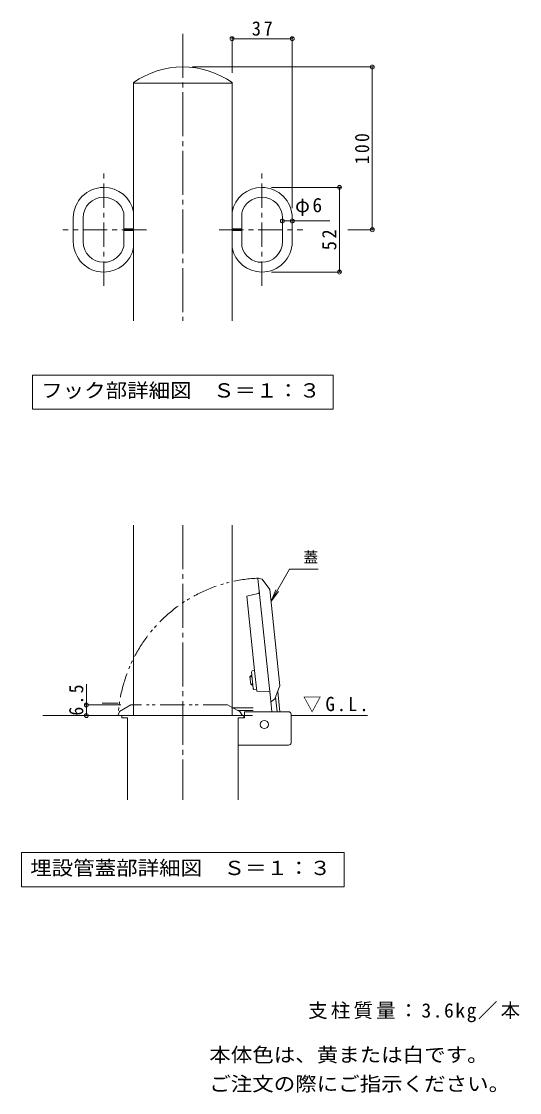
# Model space of a CAD drawing. Units: millimetres on the paper, enlarged 10 times, with parts at other scales. Extents: x -1695 to 1828, y -1371 to 1082.
# Drawn here: x 808 to 1828, y -1112 to 1082 of the extents above; entities that cross this region are included whole.
import ezdxf
from ezdxf.enums import TextEntityAlignment as Align

# ---------------------------------------------------------------- set-up
doc = ezdxf.new("R2010")
doc.units = ezdxf.units.MM
doc.header["$LTSCALE"] = 10
doc.header["$PDMODE"] = 32
doc.header["$PDSIZE"] = 8
for name, pattern in [('CHAIN1', [8, 5, -1, 1, -1]), ('CHAIN2', [12, 9, -1, 1, -1]), ('DOUBLE_CHAIN1', [8.8, 5, -1, 0.6, -0.6, 0.6, -1])]:
    doc.linetypes.add(name, pattern=pattern)
for name, color, linetype, lineweight in [('C-5', 7, 'Continuous', 9), ('D-0', 4, 'Continuous', 9), ('D-1', 3, 'Continuous', 9), ('D-2', 3, 'Continuous', 9), ('D-3', 6, 'Continuous', 9), ('D-4', 7, 'Continuous', 9), ('D-5', 7, 'Continuous', 9), ('D-6', 2, 'Continuous', 9), ('D-9', 7, 'Continuous', 9), ('D-A', 7, 'CHAIN1', 9), ('D-B', 2, 'Continuous', 9), ('D-E', 4, 'Continuous', 9)]:
    doc.layers.add(name, color=color, linetype=linetype, lineweight=lineweight)
doc.styles.add('ＭＳ ゴシック', font='')
doc.styles.get('ＭＳ ゴシック').set_extended_font_data('MS Gothic')

msp = doc.modelspace()

# ---------------------------------------------------------------- linework, layer by layer
at = {"layer": 'D-0', "color": 7, "linetype": 'CHAIN2'}
for p, q in [((1138.35, 1056.42), (1138.35, 468.36)), ((1138.35, 49.97), (1138.35, -512.29))]:
    msp.add_line(p, q, dxfattribs=at)
at = {"layer": 'D-0'}
for p, q in [((1318.78, -310.4), (1292.36, -59.07)), ((1293.2, -58.36), (1301.15, -60.52)), ((1301.15, -60.52), (1316.52, -81.68)), ((1337.23, -278.7), (1316.52, -81.68)), ((1292.69, -90.1), (1269.38, -95.54)), ((1337.23, -278.7), (1333.28, -288.97)), ((1313.76, -290.6), (1289.83, -290.13))]:
    msp.add_line(p, q, dxfattribs=at)
at = {"layer": 'D-0', "linetype": 'DOUBLE_CHAIN1'}
for p, q in [((1009.02, -331.12), (1031.67, -318.05)), ((1229.77, -318.05), (1031.67, -318.05)), ((1229.77, -318.05), (1239.57, -323.05)), ((1006.04, -338.81), (1009.02, -331.12)), ((1259.37, -339.71), (1006.66, -339.71))]:
    msp.add_line(p, q, dxfattribs=at)
at = {"layer": 'D-0'}
msp.add_lwpolyline([(1269.38, -95.54), (1285.35, -247.51), (1285.37, -247.7)], dxfattribs=at)
at = {"layer": 'D-0', "linetype": 'DOUBLE_CHAIN1'}
for centre, radius, start, end in [((1305.35, -358.05), 299.93, 92.39874, 176.32186), ((1006.66, -339.05), 0.667, 158.79398, 270), ((1259.37, -339.05), 0.667, 270, 21.20602)]:
    msp.add_arc(centre, radius, start, end, dxfattribs=at)
at = {"layer": 'D-0'}
for centre, radius, start, end in [((1293.03, -59), 0.667, 74.79398, 186), ((1291.93, -86.85), 3.33, 283.12502, 6), ((1313.7, -293.93), 3.33, 6, 88.87498), ((1319.44, -310.33), 0.667, 186, 297.20602)]:
    msp.add_arc(centre, radius, start, end, dxfattribs=at)
at = {"layer": 'D-1', "color": 4}
for p, q in [((1285.37, -247.7), (1289.83, -290.13)), ((1326.91, -305.56), (1319.75, -310.92)), ((1333.28, -288.97), (1326.91, -305.56))]:
    msp.add_line(p, q, dxfattribs=at)
at = {"layer": 'D-1', "color": 4, "linetype": 'DOUBLE_CHAIN1'}
for p, q in [((1239.57, -323.05), (1255.41, -331.12)), ((1255.41, -331.12), (1259.99, -338.81))]:
    msp.add_line(p, q, dxfattribs=at)
at = {"layer": 'D-1', "color": 2}
for p, q in [((1013.35, -339.71), (1263.35, -339.71)), ((1025.02, -344.71), (1025.02, -512.29)), ((1251.68, -344.71), (1263.35, -344.71)), ((1251.68, -344.71), (1251.68, -512.29)), ((1263.35, -339.71), (1263.35, -344.71))]:
    msp.add_line(p, q, dxfattribs=at)
at = {"layer": 'D-1'}
for p, q in [((1251.68, -344.71), (1265.02, -344.71)), ((1265.02, -344.71), (1265.02, -332.05)), ((1355.02, -332.05), (1265.02, -332.05)), ((1360.02, -395.38), (1360.02, -337.05)), ((1355.02, -400.38), (1251.68, -400.38))]:
    msp.add_line(p, q, dxfattribs=at)
at = {"layer": 'D-1', "color": 2}
msp.add_lwpolyline([(1013.35, -339.71), (1013.35, -344.71), (1025.02, -344.71)], dxfattribs=at)
at = {"layer": 'D-1'}
for centre, start, end in [((1355.02, -337.05), 0, 90), ((1355.02, -395.38), 270, 0)]:
    msp.add_arc(centre, 5, start, end, dxfattribs=at)
at = {"layer": 'D-2'}
for p, q in [((1037.52, 468.36), (1037.52, 956.23)), ((1239.18, 955.03), (1037.52, 955.03)), ((1239.18, 468.36), (1239.18, 956.23)), ((1017.52, 656.69), (1017.52, 689.5)), ((1259.18, 656.69), (1259.18, 689.5)), ((914.18, 630.64), (914.18, 679.42)), ((934.18, 630.64), (934.18, 679.42)), ((1342.52, 630.64), (1342.52, 679.42)), ((1362.52, 630.64), (1362.52, 679.42)), ((1037.52, 656.69), (1017.52, 656.69)), ((1017.52, 653.36), (1017.52, 620.55)), ((1037.52, 653.36), (1017.52, 653.36)), ((1239.18, 656.69), (1259.18, 656.69)), ((1239.18, 653.36), (1259.18, 653.36)), ((1259.18, 653.36), (1259.18, 620.55)), ((976.46, 588.36), (976.46, 588.39)), ((1300.24, 588.36), (1300.24, 588.39)), ((1037.52, -339.71), (1037.52, 49.97)), ((1239.18, -339.71), (1239.18, 49.97))]:
    msp.add_line(p, q, dxfattribs=at)
for centre, radius, start, end in [((1138.35, 814.1), 174.26, 54.64534, 125.35466), ((976.46, 679.42), 62.28, 90, 180), ((976.46, 679.42), 62.28, 11.35969, 90), ((1300.24, 679.42), 62.28, 90, 168.64031), ((1300.24, 679.42), 62.28, 0, 90), ((976.46, 679.42), 42.28, 90, 180), ((976.46, 679.42), 42.28, 13.79803, 90), ((1300.24, 679.42), 42.28, 90, 166.20197), ((1300.24, 679.42), 42.28, 0, 90), ((976.46, 630.64), 62.28, 180, 270), ((976.46, 630.64), 42.28, 180, 270), ((976.46, 630.64), 42.28, 270, 346.20197), ((976.46, 630.64), 62.28, 270, 348.64031), ((1300.24, 630.64), 62.28, 191.35969, 270), ((1300.24, 630.64), 42.28, 193.79803, 270), ((1300.24, 630.64), 42.28, 270, 0), ((1300.24, 630.64), 62.28, 270, 0)]:
    msp.add_arc(centre, radius, start, end, dxfattribs=at)
at = {"layer": 'D-3'}
msp.add_line((1006.31, -314.71), (972.97, -314.71), dxfattribs=at)
at = {"layer": 'D-4'}
for p, q in [((1239.18, 1049.16), (1239.18, 976.23)), ((1239.18, 1046.16), (1362.52, 1046.16)), ((1362.52, 1049.16), (1362.52, 699.42)), ((1529.56, 988.36), (1158.35, 988.36)), ((1526.56, 988.36), (1526.56, 655.03)), ((1462.31, 741.69), (1320.24, 741.69)), ((1459.31, 741.69), (1459.31, 568.36)), ((1362.52, 673.02), (1342.52, 673.02)), ((1439.23, 673.02), (1362.52, 673.02)), ((1529.56, 655.03), (1476.56, 655.03)), ((1462.31, 568.36), (1320.24, 568.36)), ((940.99, -275.28), (940.99, -339.71)), ((937.99, -318.05), (1011.67, -318.05))]:
    msp.add_line(p, q, dxfattribs=at)
for p in [(1239.18, 1046.16), (1362.52, 1046.16), (1526.56, 988.36), (1459.31, 741.69), (1342.52, 673.02), (1362.52, 673.02), (1526.56, 655.03), (1459.31, 568.36), (940.99, -318.05), (940.99, -339.71)]:
    msp.add_point(p, dxfattribs=at)
at = {"layer": 'D-5'}
for p, q in [((830.35, 357.55), (1446.35, 357.55)), ((830.35, 357.55), (830.35, 287.55)), ((1446.35, 357.55), (1446.35, 287.55)), ((830.35, 287.55), (1446.35, 287.55)), ((1319.08, -105.48), (1356.91, -39.95)), ((1356.91, -39.95), (1415.71, -39.95)), ((1319.08, -105.48), (1328.64, -82.38)), ((1319.08, -105.48), (1334.3, -85.64)), ((807.85, -620.21), (1468.85, -620.21)), ((807.85, -620.21), (807.85, -690.21)), ((1468.85, -620.21), (1468.85, -690.21)), ((807.85, -690.21), (1468.85, -690.21))]:
    msp.add_line(p, q, dxfattribs=at)
at = {"layer": 'D-6'}
for p, q in [((1278.38, -257.65), (1276, -260.58)), ((1276, -260.58), (1279.98, -260.16)), ((1277.54, -275.17), (1276, -260.58)), ((1278.38, -257.65), (1279.7, -257.51)), ((1277.54, -275.17), (1281.51, -274.75)), ((1280.47, -277.54), (1277.54, -275.17)), ((1280.47, -277.54), (1281.79, -277.4)), ((1337.14, -332.05), (1332.76, -290.34))]:
    msp.add_line(p, q, dxfattribs=at)
at = {"layer": 'D-6', "linetype": 'DOUBLE_CHAIN1'}
msp.add_line((1282.82, -323.71), (1240.88, -323.71), dxfattribs=at)
at = {"layer": 'D-6', "color": 6}
for p, q in [((1013.35, -339.71), (851.47, -339.71)), ((1360.02, -339.71), (1516.38, -339.71))]:
    msp.add_line(p, q, dxfattribs=at)
at = {"layer": 'D-9'}
for p, q in [((1331.78, -332.05), (1328.55, -301.3)), ((1321.05, -332.05), (1318.78, -310.4))]:
    msp.add_line(p, q, dxfattribs=at)
at = {"layer": 'D-9', "linetype": 'DOUBLE_CHAIN1'}
for p, q in [((1282.26, -329.05), (1251.34, -329.05)), ((1281.14, -339.71), (1259.37, -339.71))]:
    msp.add_line(p, q, dxfattribs=at)
at = {"layer": 'D-A'}
for p, q in [((976.46, 539.96), (976.46, 770.1)), ((1300.24, 539.96), (1300.24, 770.1)), ((1063.76, 655.03), (892.71, 655.03)), ((1212.95, 655.03), (1383.99, 655.03))]:
    msp.add_line(p, q, dxfattribs=at)
at = {"layer": 'D-B'}
for p, q in [((1279.01, -250.88), (1280.18, -248.24)), ((1279.01, -250.88), (1282.49, -284.03)), ((1280.18, -248.24), (1285.37, -247.7)), ((1282.49, -284.03), (1284.19, -286.37)), ((1284.19, -286.37), (1289.38, -285.82))]:
    msp.add_line(p, q, dxfattribs=at)
at = {"layer": 'D-E'}
msp.add_circle((1305.35, -358.05), 8.33, dxfattribs=at)

# ---------------------------------------------------------------- texts
at = {"layer": 'C-5', "color": 2, "style": 'ＭＳ ゴシック', "width": 1.1}
for s, p in [('本体色は、黄または白です。', (1192.64, -1057.84)), ('ご注文の際にご指示ください。', (1192.64, -1117.31))]:
    msp.add_text(s, height=29.33, dxfattribs=at).set_placement(p, align=Align.BOTTOM_LEFT)
at = {"layer": 'C-5', "color": 2, "insert": (1395.14, -967.84), "char_height": 29.33, "attachment_point": 7, "style": 'ＭＳ ゴシック'}
msp.add_mtext('\\T1.16;支柱質量：3.6kg／本', dxfattribs=at)
at = {"layer": 'D-4', "color": 2, "char_height": 29.33, "attachment_point": 7, "style": 'ＭＳ ゴシック'}
for s, insert in [('\\T1.27;\\W0.95;37', (1279.6, 1052.16)), ('\\T1.17;φ6', (1368.37, 683.02)), ('\\T1.22;\\W0.95;▽G.L.', (1384.28, -333.38))]:
    msp.add_mtext(s, dxfattribs=dict(at, insert=insert))
at = {"layer": 'D-4', "color": 2, "char_height": 29.33, "attachment_point": 7, "rotation": 90, "style": 'ＭＳ ゴシック'}
for s, insert in [('\\T1.27;\\W0.9;100', (1520.56, 789.19)), ('\\T1.27;\\W0.95;52', (1453.31, 612.91)), ('\\T1.27;\\W0.9;6.5', (934.99, -339.71))]:
    msp.add_mtext(s, dxfattribs=dict(at, insert=insert))
at = {"layer": 'D-5', "color": 2, "style": 'ＭＳ ゴシック', "width": 1.1}
for s, p in [('フック部詳細図\u3000Ｓ＝１：３', (848.35, 302.55)), ('埋設管蓋部詳細図\u3000Ｓ＝１：３', (825.85, -675.21))]:
    msp.add_text(s, height=29.33, dxfattribs=at).set_placement(p, align=Align.BOTTOM_LEFT)
at = {"layer": 'D-5', "style": 'ＭＳ ゴシック'}
msp.add_text('蓋', height=21.99, dxfattribs=at).set_placement((1385.71, -33.29), align=Align.BOTTOM_LEFT)

doc.saveas('drawing.dxf')
